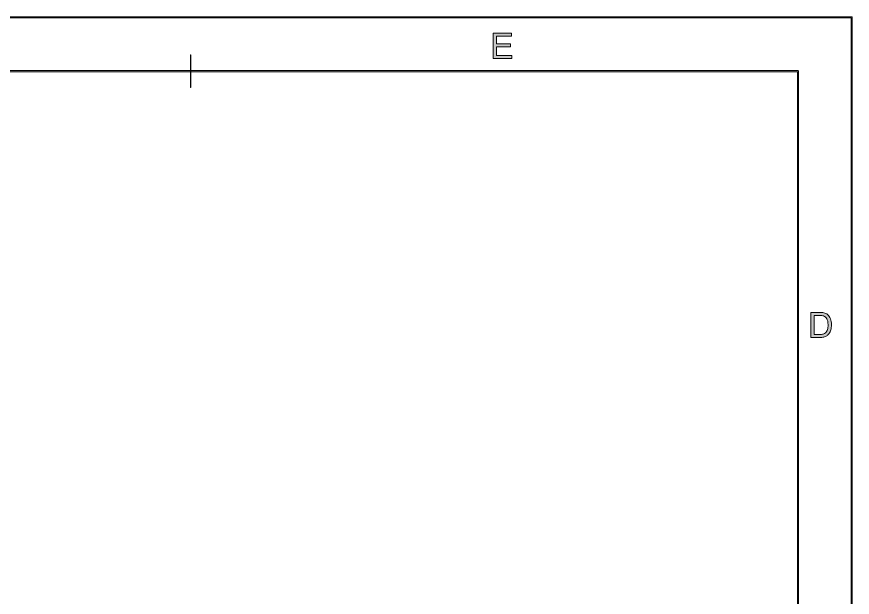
# Model space of a CAD drawing. Header units: inches. Extents: x 0.54 to 10.46, y 0.74 to 7.76.
# Drawn here: x 7.871 to 10.465, y 5.96 to 7.761 of the extents above; entities that cross this region are included whole.
import ezdxf

# ---------------------------------------------------------------- set-up
doc = ezdxf.new("R2010")
doc.units = ezdxf.units.IN
doc.header["$MEASUREMENT"] = 0
doc.layers.add('BG', color=7, linetype='Continuous')

# ---------------------------------------------------------------- blocks, each defined once
blk = doc.blocks.new('block 3')
at = {"layer": 'BG', "true_color": 0xffffff}
h = blk.add_hatch(color=7, dxfattribs=at)
h.dxf.hatch_style = 2
edge = h.paths.add_edge_path()
edge.add_spline(control_points=[(10.296, 0.9061), (10.296, 0.9061), (0.8711, 0.9061), (0.8711, 0.9061), (0.8702, 0.9061), (0.8694, 0.9069), (0.8694, 0.9079), (0.8694, 0.9079), (0.8694, 7.5922), (0.8694, 7.5922), (0.8694, 7.5931), (0.8702, 7.5939), (0.8711, 7.5939), (0.8711, 7.5939), (10.296, 7.5939), (10.296, 7.5939), (10.297, 7.5939), (10.2977, 7.5931), (10.2977, 7.5922), (10.2977, 7.5922), (10.2977, 0.9079), (10.2977, 0.9079), (10.2977, 0.9069), (10.297, 0.9061), (10.296, 0.9061)], knot_values=[0, 0, 0, 0, 1, 1, 1, 2, 2, 2, 3, 3, 3, 4, 4, 4, 5, 5, 5, 6, 6, 6, 7, 7, 7, 8, 8, 8, 8], degree=3, periodic=1)
h.paths.add_polyline_path([(0.8729, 0.9096), (10.2943, 0.9096), (10.2943, 7.5904), (0.8729, 7.5904)])
at = {"layer": 'BG', "lineweight": 0}
blk.add_lwpolyline([(0.8729, 0.9096), (10.2943, 0.9096), (10.2943, 7.5904), (0.8729, 7.5904), (0.8729, 0.9096)], dxfattribs=at)
blk.add_open_spline([(10.296, 0.9061), (10.296, 0.9061), (0.8711, 0.9061), (0.8711, 0.9061), (0.8702, 0.9061), (0.8694, 0.9069), (0.8694, 0.9079), (0.8694, 0.9079), (0.8694, 7.5922), (0.8694, 7.5922), (0.8694, 7.5931), (0.8702, 7.5939), (0.8711, 7.5939), (0.8711, 7.5939), (10.296, 7.5939), (10.296, 7.5939), (10.297, 7.5939), (10.2977, 7.5931), (10.2977, 7.5922), (10.2977, 7.5922), (10.2977, 0.9079), (10.2977, 0.9079), (10.2977, 0.9069), (10.297, 0.9061), (10.296, 0.9061)], degree=3, knots=[0, 0, 0, 0, 1, 1, 1, 2, 2, 2, 3, 3, 3, 4, 4, 4, 5, 5, 5, 6, 6, 6, 7, 7, 7, 8, 8, 8, 8], dxfattribs=at)
blk = doc.blocks.new('block 2')
at = {"layer": 'BG'}
blk.add_blockref('block 3', (0, 0), dxfattribs=at)
blk = doc.blocks.new('block 31')
at = {"layer": 'BG', "true_color": 0xffffff}
h = blk.add_hatch(color=7, dxfattribs=at)
h.dxf.hatch_style = 2
edge = h.paths.add_edge_path()
edge.add_spline(control_points=[(8.411, 7.5413), (8.4106, 7.5413), (8.4103, 7.5416), (8.4103, 7.542), (8.4103, 7.542), (8.4103, 7.6423), (8.4103, 7.6423), (8.4103, 7.6427), (8.4106, 7.643), (8.411, 7.643), (8.4114, 7.643), (8.4117, 7.6427), (8.4117, 7.6423), (8.4117, 7.6423), (8.4117, 7.542), (8.4117, 7.542), (8.4117, 7.5416), (8.4114, 7.5413), (8.411, 7.5413)], knot_values=[0, 0, 0, 0, 1, 1, 1, 2, 2, 2, 3, 3, 3, 4, 4, 4, 5, 5, 5, 6, 6, 6, 6], degree=3, periodic=1)
at = {"layer": 'BG', "lineweight": 0}
blk.add_open_spline([(8.411, 7.5413), (8.4106, 7.5413), (8.4103, 7.5416), (8.4103, 7.542), (8.4103, 7.542), (8.4103, 7.6423), (8.4103, 7.6423), (8.4103, 7.6427), (8.4106, 7.643), (8.411, 7.643), (8.4114, 7.643), (8.4117, 7.6427), (8.4117, 7.6423), (8.4117, 7.6423), (8.4117, 7.542), (8.4117, 7.542), (8.4117, 7.5416), (8.4114, 7.5413), (8.411, 7.5413)], degree=3, knots=[0, 0, 0, 0, 1, 1, 1, 2, 2, 2, 3, 3, 3, 4, 4, 4, 5, 5, 5, 6, 6, 6, 6], dxfattribs=at)
blk = doc.blocks.new('block 30')
at = {"layer": 'BG'}
blk.add_blockref('block 31', (0, 0), dxfattribs=at)
blk = doc.blocks.new('block 41')
at = {"layer": 'BG', "true_color": 0xffffff}
h = blk.add_hatch(color=7, dxfattribs=at)
h.dxf.hatch_style = 2
h.paths.add_polyline_path([(9.3502, 7.6317), (9.3502, 7.7095), (9.4065, 7.7095), (9.4065, 7.7003), (9.3605, 7.7003), (9.3605, 7.6765), (9.4036, 7.6765), (9.4036, 7.6674), (9.3605, 7.6674), (9.3605, 7.6409), (9.4083, 7.6409), (9.4083, 7.6317)])
at = {"layer": 'BG', "lineweight": 0}
blk.add_lwpolyline([(9.3502, 7.6317), (9.3502, 7.7095), (9.4065, 7.7095), (9.4065, 7.7003), (9.3605, 7.7003), (9.3605, 7.6765), (9.4036, 7.6765), (9.4036, 7.6674), (9.3605, 7.6674), (9.3605, 7.6409), (9.4083, 7.6409), (9.4083, 7.6317), (9.3502, 7.6317)], dxfattribs=at)
blk = doc.blocks.new('block 40')
at = {"layer": 'BG'}
blk.add_blockref('block 41', (0, 0), dxfattribs=at)
blk = doc.blocks.new('block 67')
at = {"layer": 'BG', "true_color": 0xffffff}
h = blk.add_hatch(color=7, dxfattribs=at)
h.dxf.hatch_style = 2
edge = h.paths.add_edge_path()
edge.add_spline(control_points=[(10.3358, 6.7658), (10.3358, 6.7658), (10.3358, 6.8436), (10.3358, 6.8436), (10.3358, 6.8436), (10.3626, 6.8436), (10.3626, 6.8436), (10.3687, 6.8436), (10.3733, 6.8432), (10.3765, 6.8425), (10.381, 6.8414), (10.3848, 6.8396), (10.3879, 6.8369), (10.392, 6.8334), (10.3951, 6.829), (10.3971, 6.8236), (10.3992, 6.8182), (10.4002, 6.812), (10.4002, 6.8051), (10.4002, 6.7992), (10.3995, 6.7939), (10.3981, 6.7894), (10.3967, 6.7848), (10.395, 6.781), (10.3928, 6.778), (10.3906, 6.7751), (10.3883, 6.7727), (10.3857, 6.771), (10.3832, 6.7693), (10.38, 6.768), (10.3764, 6.7671), (10.3728, 6.7662), (10.3686, 6.7658), (10.3639, 6.7658), (10.3639, 6.7658), (10.3358, 6.7658), (10.3358, 6.7658)], knot_values=[0, 0, 0, 0, 1, 1, 1, 2, 2, 2, 3, 3, 3, 4, 4, 4, 5, 5, 5, 6, 6, 6, 7, 7, 7, 8, 8, 8, 9, 9, 9, 10, 10, 10, 11, 11, 11, 12, 12, 12, 12], degree=3, periodic=1)
edge = h.paths.add_edge_path()
edge.add_spline(control_points=[(10.3461, 6.7749), (10.3461, 6.7749), (10.3628, 6.7749), (10.3628, 6.7749), (10.3679, 6.7749), (10.3719, 6.7754), (10.3748, 6.7764), (10.3778, 6.7773), (10.3801, 6.7787), (10.3818, 6.7804), (10.3843, 6.7829), (10.3861, 6.7861), (10.3875, 6.7903), (10.3889, 6.7944), (10.3896, 6.7994), (10.3896, 6.8053), (10.3896, 6.8134), (10.3882, 6.8197), (10.3856, 6.824), (10.3829, 6.8284), (10.3796, 6.8313), (10.3758, 6.8328), (10.373, 6.8339), (10.3686, 6.8344), (10.3625, 6.8344), (10.3625, 6.8344), (10.3461, 6.8344), (10.3461, 6.8344), (10.3461, 6.8344), (10.3461, 6.7749), (10.3461, 6.7749)], knot_values=[0, 0, 0, 0, 1, 1, 1, 2, 2, 2, 3, 3, 3, 4, 4, 4, 5, 5, 5, 6, 6, 6, 7, 7, 7, 8, 8, 8, 9, 9, 9, 10, 10, 10, 10], degree=3, periodic=1)
at = {"layer": 'BG', "lineweight": 0}
for points, knots in [([(10.3358, 6.7658), (10.3358, 6.7658), (10.3358, 6.8436), (10.3358, 6.8436), (10.3358, 6.8436), (10.3626, 6.8436), (10.3626, 6.8436), (10.3687, 6.8436), (10.3733, 6.8432), (10.3765, 6.8425), (10.381, 6.8414), (10.3848, 6.8396), (10.3879, 6.8369), (10.392, 6.8334), (10.3951, 6.829), (10.3971, 6.8236), (10.3992, 6.8182), (10.4002, 6.812), (10.4002, 6.8051), (10.4002, 6.7992), (10.3995, 6.7939), (10.3981, 6.7894), (10.3967, 6.7848), (10.395, 6.781), (10.3928, 6.778), (10.3906, 6.7751), (10.3883, 6.7727), (10.3857, 6.771), (10.3832, 6.7693), (10.38, 6.768), (10.3764, 6.7671), (10.3728, 6.7662), (10.3686, 6.7658), (10.3639, 6.7658), (10.3639, 6.7658), (10.3358, 6.7658), (10.3358, 6.7658)], [0, 0, 0, 0, 1, 1, 1, 2, 2, 2, 3, 3, 3, 4, 4, 4, 5, 5, 5, 6, 6, 6, 7, 7, 7, 8, 8, 8, 9, 9, 9, 10, 10, 10, 11, 11, 11, 12, 12, 12, 12]), ([(10.3461, 6.7749), (10.3461, 6.7749), (10.3628, 6.7749), (10.3628, 6.7749), (10.3679, 6.7749), (10.3719, 6.7754), (10.3748, 6.7764), (10.3778, 6.7773), (10.3801, 6.7787), (10.3818, 6.7804), (10.3843, 6.7829), (10.3861, 6.7861), (10.3875, 6.7903), (10.3889, 6.7944), (10.3896, 6.7994), (10.3896, 6.8053), (10.3896, 6.8134), (10.3882, 6.8197), (10.3856, 6.824), (10.3829, 6.8284), (10.3796, 6.8313), (10.3758, 6.8328), (10.373, 6.8339), (10.3686, 6.8344), (10.3625, 6.8344), (10.3625, 6.8344), (10.3461, 6.8344), (10.3461, 6.8344), (10.3461, 6.8344), (10.3461, 6.7749), (10.3461, 6.7749)], [0, 0, 0, 0, 1, 1, 1, 2, 2, 2, 3, 3, 3, 4, 4, 4, 5, 5, 5, 6, 6, 6, 7, 7, 7, 8, 8, 8, 9, 9, 9, 10, 10, 10, 10])]:
    blk.add_open_spline(points, degree=3, knots=knots, dxfattribs=at)
blk = doc.blocks.new('block 66')
at = {"layer": 'BG'}
blk.add_blockref('block 67', (0, 0), dxfattribs=at)
blk = doc.blocks.new('block 69')
at = {"layer": 'BG', "true_color": 0xffffff}
h = blk.add_hatch(color=7, dxfattribs=at)
h.dxf.hatch_style = 2
edge = h.paths.add_edge_path()
edge.add_spline(control_points=[(10.4631, 0.739), (10.4631, 0.739), (0.5369, 0.739), (0.5369, 0.739), (0.5359, 0.739), (0.5352, 0.7398), (0.5352, 0.7407), (0.5352, 0.7407), (0.5352, 7.7593), (0.5352, 7.7593), (0.5352, 7.7602), (0.5359, 7.761), (0.5369, 7.761), (0.5369, 7.761), (10.4631, 7.761), (10.4631, 7.761), (10.4641, 7.761), (10.4648, 7.7602), (10.4648, 7.7593), (10.4648, 7.7593), (10.4648, 0.7407), (10.4648, 0.7407), (10.4648, 0.7398), (10.4641, 0.739), (10.4631, 0.739)], knot_values=[0, 0, 0, 0, 1, 1, 1, 2, 2, 2, 3, 3, 3, 4, 4, 4, 5, 5, 5, 6, 6, 6, 7, 7, 7, 8, 8, 8, 8], degree=3, periodic=1)
h.paths.add_polyline_path([(0.5386, 0.7425), (10.4614, 0.7425), (10.4614, 7.7575), (0.5386, 7.7575)])
at = {"layer": 'BG', "lineweight": 0}
blk.add_lwpolyline([(0.5386, 0.7425), (10.4614, 0.7425), (10.4614, 7.7575), (0.5386, 7.7575), (0.5386, 0.7425)], dxfattribs=at)
blk.add_open_spline([(10.4631, 0.739), (10.4631, 0.739), (0.5369, 0.739), (0.5369, 0.739), (0.5359, 0.739), (0.5352, 0.7398), (0.5352, 0.7407), (0.5352, 0.7407), (0.5352, 7.7593), (0.5352, 7.7593), (0.5352, 7.7602), (0.5359, 7.761), (0.5369, 7.761), (0.5369, 7.761), (10.4631, 7.761), (10.4631, 7.761), (10.4641, 7.761), (10.4648, 7.7602), (10.4648, 7.7593), (10.4648, 7.7593), (10.4648, 0.7407), (10.4648, 0.7407), (10.4648, 0.7398), (10.4641, 0.739), (10.4631, 0.739)], degree=3, knots=[0, 0, 0, 0, 1, 1, 1, 2, 2, 2, 3, 3, 3, 4, 4, 4, 5, 5, 5, 6, 6, 6, 7, 7, 7, 8, 8, 8, 8], dxfattribs=at)
blk = doc.blocks.new('block 68')
at = {"layer": 'BG'}
blk.add_blockref('block 69', (0, 0), dxfattribs=at)

msp = doc.modelspace()

# ---------------------------------------------------------------- block references
at = {"layer": 'BG'}
for name in ['block 68', 'block 40', 'block 30', 'block 2', 'block 66']:
    msp.add_blockref(name, (0, 0), dxfattribs=at)

doc.saveas('drawing.dxf')
